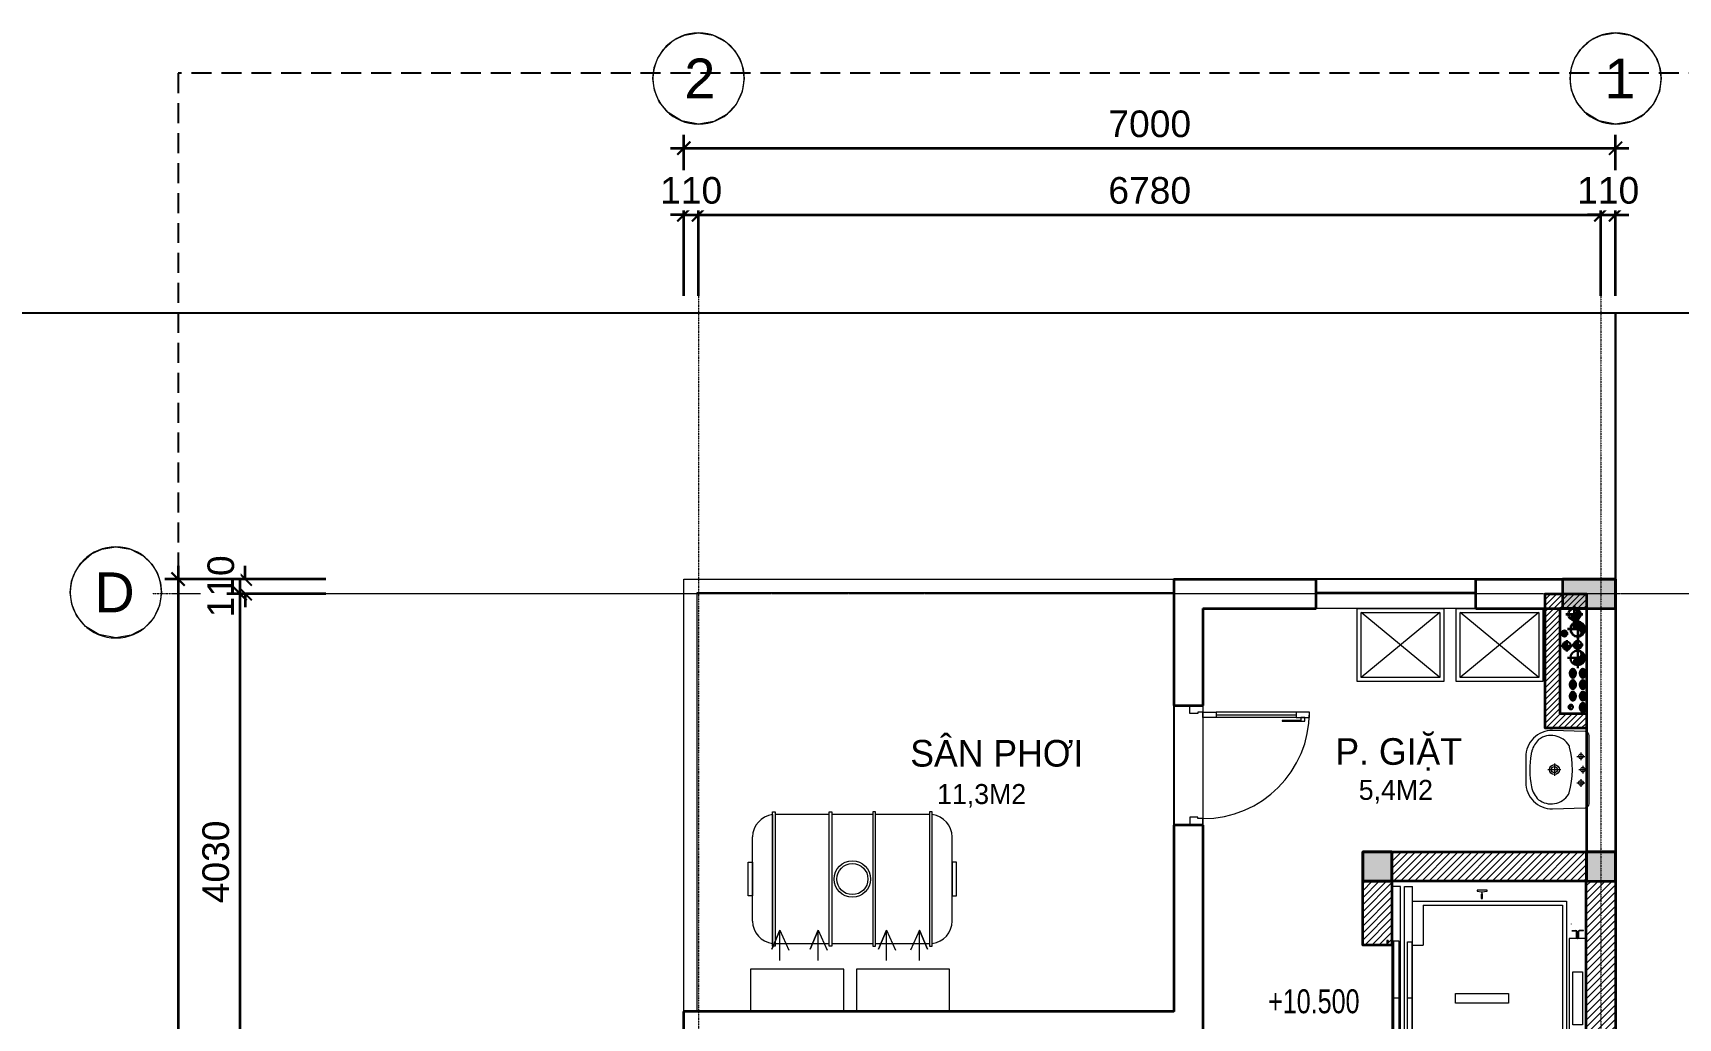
# Model space of a CAD drawing. Header units: millimetres. Extents: x -127141 to 682685, y -1234500 to 49778.
# Drawn here: x 308806 to 321167, y -180298 to -172897 of the extents above; entities that cross this region are included whole.
import ezdxf
from ezdxf.enums import TextEntityAlignment as Align

# ---------------------------------------------------------------- set-up
doc = ezdxf.new("R2010")
doc.units = ezdxf.units.MM
doc.header["$MEASUREMENT"] = 0
doc.set_wipeout_variables(frame=1)
for name, pattern in [('$AUDIT_BAD_LTYPE2', [0]), ('ACAD_ISO03W100', [30, 12, -18]), ('CENTER2', [1.125, 0.75, -0.125, 0.125, -0.125]), ('CONTINOUS', [0]), ('DASHDOT', [1, 0.5, -0.25, 0, -0.25]), ('DIVIDEX22', [1.25, 0.625, -0.25, 0, -0.125, 0, -0.25]), ('HIDDEN', [0.75, 0.5, -0.25]), ('PHANTOM2', [1.25, 0.625, -0.125, 0.125, -0.125, 0.125, -0.125]), ('PHANTOM3', [1.5, 0.625, -0.125, 0.125, -0.125, 0.125, -0.125, 0.125, -0.125])]:
    doc.linetypes.add(name, pattern=pattern)
doc.layers.add('-AREA', color=2, linetype='Continuous', plot=False)
doc.layers.add('LUOI GIONG', color=160, linetype='Continuous', plot=False)
for name, color, linetype, lineweight in [('-CONCRETE', 1, 'Continuous', 35), ('-DOOR', 137, 'Continuous', 9), ('-FURNITURE', 46, 'Continuous', 9), ('-LINE1', 7, 'Continuous', 18), ('-LINE2', 252, 'Continuous', 9), ('-TEXT', 7, 'Continuous', 15), ('-WALL', 4, 'Continuous', 35), ('A-COT VACH', 2, 'Continuous', 35), ('A-DIM', 251, 'Continuous', 15), ('A-HATCH', 251, 'Continuous', 5), ('A-KY HIEU', 34, 'Continuous', 20), ('A-NET THAY', 125, 'Continuous', 18), ('A-TRUC', 251, 'DASHDOT', 5), ('A-TUONG', 7, 'Continuous', 35), ('N1.1-CN', 4, 'CONTINOUS', 35), ('N1.3-TN', 6, 'CENTER2', 35), ('N1.4-TP', 4, 'PHANTOM2', 35), ('N1.5-TH', 2, 'PHANTOM3', 30), ('N1.6-NM', 3, 'DIVIDEX22', 30), ('N4-OTHER1', 143, 'CONTINOUS', 15), ('TEXT25', 2, 'Continuous', 13)]:
    doc.layers.add(name, color=color, linetype=linetype, lineweight=lineweight)
for name, color, linetype in [('M-CD', 40, 'ACAD_ISO03W100'), ('M-Control', 170, 'CENTER2'), ('M-RP', 140, 'Continuous')]:
    doc.layers.add(name, color=color, linetype=linetype)
doc.styles.add('1', font='arial.ttf')
doc.styles.add('A1-arial', font='arial.ttf', dxfattribs={"width": 0.8})
doc.styles.get("Standard").update_dxf_attribs({"font": 'arial.ttf'})
doc.styles.add('SVN_AVO_thuong', font='')
doc.styles.add('T1', font='', dxfattribs={"height": 200})
doc.styles.get('SVN_AVO_thuong').set_extended_font_data('SVN-Avo')
doc.styles.get('T1').set_extended_font_data('VNgeometric Light')
doc.dimstyles.new('DIM_LAYOUT A2-A3', dxfattribs={"dimscale": 0, "dimtxt": 2, "dimasz": 1, "dimexe": 1, "dimexo": 0, "dimgap": 0.8, "dimtad": 1, "dimdec": 0, "dimlfac": -1, "dimzin": 0, "dimdsep": 46, "dimtxsty": 'Standard', "dimblk": 'ARCHTICK', "dimcen": 1, "dimdle": 1, "dimclrd": 256, "dimclre": 256, "dimclrt": 7, "dimadec": 0, "dimazin": 0, "dimtfac": 1, "dimtdec": 0, "dimtix": 1, "dimtofl": 0, "dimtmove": 2, "dimatfit": 3, "dimldrblk": 'ARCHTICK', "dimfxl": 1, "dimtfill": 1, "dimtolj": 1, "dimtzin": 0, "dimarcsym": 0})

# ---------------------------------------------------------------- blocks, each defined once
blk = doc.blocks.new('X-5M-DH-2-CORE$0$A$C75E80C28')
at = {"layer": '-LINE2', "linetype": 'Continuous', "ltscale": 2}
for p, q in [((-557, -112), (-560, -112)), ((-510, -22), (-510, -51)), ((-507, -22), (-510, -22)), ((-510, -109), (-510, -79)), ((-507, -22), (-507, -51)), ((-507, -109), (-507, -79)), ((-456, -57), (-501, -57)), ((-456, -60), (-501, -60)), ((-456, -70), (-501, -70)), ((-456, -73), (-501, -73)), ((-453, -63), (-453, -67)), ((-450, -63), (-450, -67)), ((450, -63), (450, -67)), ((453, -63), (453, -67)), ((456, -57), (501, -57)), ((456, -60), (501, -60)), ((456, -70), (501, -70)), ((456, -73), (501, -73)), ((457, -112), (460, -112)), ((507, -22), (510, -22)), ((507, -22), (507, -51)), ((507, -109), (507, -79)), ((510, -22), (510, -51)), ((510, -109), (510, -79)), ((-731, -149), (731, -149)), ((-731, -1305), (-731, -149)), ((-700, -179), (700, -179)), ((-700, -1225), (-700, -179)), ((700, -1225), (700, -179)), ((731, -1305), (731, -149)), ((-700, -1225), (-400, -1225)), ((-400, -1305), (-400, -1225)), ((700, -1225), (400, -1225)), ((400, -1305), (400, -1225)), ((840, -1305), (-840, -1305)), ((-840, -1365), (-840, -1305)), ((425, -1309), (-425, -1309)), ((-425, -1343), (-425, -1309)), ((425, -1343), (-425, -1343)), ((0, -1309), (0, -1343)), ((425, -1343), (425, -1309)), ((840, -1365), (840, -1305)), ((840, -1365), (-840, -1365)), ((840, -1395), (-840, -1395)), ((-840, -1395), (-840, -1455)), ((-840, -1455), (-435, -1455)), ((-435, -1450), (-435, -1460)), ((-435, -1450), (-400, -1450)), ((-435, -1460), (-425, -1460)), ((-433, -1452), (-433, -1458)), ((-433, -1452), (-402, -1452)), ((-433, -1458), (-425, -1458)), ((430, -1406), (-430, -1406)), ((-430, -1406), (-430, -1446)), ((430, -1446), (-430, -1446)), ((-425, -1458), (-425, -1460)), ((-402, -1452), (-402, -1498)), ((400, -1450), (-400, -1450)), ((-400, -1450), (-400, -1500)), ((0, -1406), (0, -1446)), ((400, -1450), (400, -1500)), ((435, -1450), (400, -1450)), ((402, -1452), (402, -1498)), ((433, -1452), (402, -1452)), ((433, -1458), (425, -1458)), ((425, -1458), (425, -1460)), ((435, -1460), (425, -1460)), ((430, -1406), (430, -1446)), ((433, -1452), (433, -1458)), ((435, -1450), (435, -1460)), ((840, -1455), (435, -1455)), ((840, -1395), (840, -1455)), ((-435, -1490), (-435, -1500)), ((-435, -1490), (-425, -1490)), ((-435, -1500), (-400, -1500)), ((-433, -1492), (-433, -1498)), ((-433, -1492), (-425, -1492)), ((-433, -1498), (-402, -1498)), ((-425, -1490), (-425, -1492)), ((435, -1500), (400, -1500)), ((433, -1498), (402, -1498)), ((425, -1490), (425, -1492)), ((435, -1490), (425, -1490)), ((433, -1492), (425, -1492)), ((433, -1492), (433, -1498)), ((435, -1490), (435, -1500))]:
    blk.add_line(p, q, dxfattribs=at)
for points in [[(-450, 0), (-450, -130), (450, -130), (450, 0)], [(-200, -29), (200, -29), (200, -101), (-200, -101)], [(-36, -584), (36, -584), (36, -984), (-36, -984)]]:
    blk.add_lwpolyline(points, close=True, dxfattribs=at)
for points in [[(-780, -789), (-751, -789, 0.414214), (-750, -788), (-750, -784), (-750, -780, 0.414214), (-751, -779), (-780, -779, -0.256978), (-784, -782), (-798, -782, -0.414214), (-801, -779), (-804, -749, 0.414214), (-807, -746), (-812, -746), (-812, -784), (-812, -821), (-807, -821, 0.414214), (-804, -818), (-801, -789, -0.414214), (-798, -786), (-784, -786, -0.256978), (-780, -789)], [(780, -789), (751, -789, -0.414214), (750, -788), (750, -784), (750, -780, -0.414214), (751, -779), (780, -779, 0.256978), (784, -782), (798, -782, 0.414214), (801, -779), (804, -749, -0.414214), (807, -746), (812, -746), (812, -784), (812, -821), (807, -821, -0.414214), (804, -818), (801, -789, 0.414214), (798, -786), (784, -786, 0.256978), (780, -789)]]:
    blk.add_lwpolyline(points, format="xyb", dxfattribs=at)
for centre, radius, start, end in [((-501, -51), 9.4, 180, 270), ((-501, -79), 9.4, 90, 180), ((-501, -51), 6.2, 180, 270), ((-501, -79), 6.2, 90, 180), ((-456, -63), 6.2, 0, 90), ((-456, -63), 3, 0, 90), ((-456, -67), 6.2, 270, 0), ((-456, -67), 3, 270, 0), ((456, -63), 6.2, 90, 180), ((456, -67), 6.2, 180, 270), ((456, -63), 3, 90, 180), ((456, -67), 3, 180, 270), ((501, -51), 6.2, 270, 0), ((501, -51), 9.4, 270, 0), ((501, -79), 9.4, 0, 90), ((501, -79), 6.2, 0, 90)]:
    blk.add_arc(centre, radius, start, end, dxfattribs=at)
blk = doc.blocks.new('A$C5C575821')
at = {"layer": '-CONCRETE'}
h = blk.add_hatch(color=256, dxfattribs=at)
h.dxf.hatch_style = 1
h.paths.add_polyline_path([(0, 220), (0, 0), (220, 0), (220, 220)])
blk.add_lwpolyline([(0, 0), (220, 0), (220, 220), (0, 220)], close=True, dxfattribs=at)
blk = doc.blocks.new('A$C3F71457E')
at = {"layer": 'A-HATCH'}
h = blk.add_hatch(dxfattribs=at)
h.set_pattern_fill('ANSI31', color=256, scale=300)
h.paths.add_polyline_path([(200, 380), (-20, 380), (-20, -98), (18, -98), (18, -67), (12, -67), (12, -75), (10, -75), (10, -65), (20, -65), (20, -100), (200, -100)])
h.paths.add_polyline_path([(-20, 600), (-1480, 600), (-1480, 380), (-20, 380)])
h.paths.add_polyline_path([(-1480, 380), (-1700, 380), (-1700, -1380), (-1480, -1380)])
h.paths.add_polyline_path([(-20, -1380), (-1480, -1380), (-1480, -1600), (-20, -1600)])
h.paths.add_polyline_path([(200, -900), (20, -900), (20, -935), (10, -935), (10, -925), (12, -925), (12, -933), (18, -933), (18, -902), (-20, -902), (-20, -1380), (-20, -1380), (200, -1380)])
at = {"layer": '-CONCRETE'}
blk.add_lwpolyline([(-20, -100), (-20, 380), (-1480, 380), (-1480, -1380), (-20, -1380), (-20, -900), (200, -900), (200, -1600), (-1700, -1600), (-1700, 600), (200, 600), (200, -100), (-20, -100)], dxfattribs=at)
at = {"layer": '-LINE1'}
blk.add_line((-20, -900), (-20, -100), dxfattribs=at)
at = {"layer": '-WALL'}
for p in [(-1700, 380), (-20, 380), (-1700, -1600), (-20, -1600)]:
    blk.add_blockref('A$C5C575821', p, dxfattribs=at)
at = {"color": 2, "rotation": 90}
blk.add_blockref('X-5M-DH-2-CORE$0$A$C75E80C28', (-1480, -500), dxfattribs=at)
blk = doc.blocks.new('*U67')
at = {"linetype": '$AUDIT_BAD_LTYPE2'}
for p, q in [((70, 100), (70, 700)), ((90, 700), (90, 100))]:
    blk.add_line(p, q, dxfattribs=at)
for points in [[(50, 700), (90, 700), (90, 800), (50, 800), (50, 700)], [(50, 703), (50, 100)], [(50, 100), (90, 100), (90, 0), (50, 0), (50, 100)]]:
    blk.add_lwpolyline(points)
for points in [[(118, 595), (118, 764), (90, 764), (90, 736), (113, 736), (113, 595)], [(0, 0), (50, 0), (50, -40), (60, -40), (60, -100), (0, -100)], [(900, 0), (850, 0), (850, -40), (840, -40), (840, -100), (900, -100)]]:
    blk.add_lwpolyline(points, close=True)
at = {"linetype": '$AUDIT_BAD_LTYPE2', "ltscale": 0.3}
blk.add_arc((50, 0), 800, 0, 90, dxfattribs=at)
blk = doc.blocks.new('A$C17c94eb8')
at = {"layer": '-FURNITURE'}
for p, q in [((30, 520), (620, 30)), ((30, 30), (620, 520))]:
    blk.add_line(p, q, dxfattribs=at)
for points in [[(0, 0), (650, 0), (650, 550), (0, 550)], [(30, 30), (620, 30), (620, 520), (30, 520)]]:
    blk.add_lwpolyline(points, close=True, dxfattribs=at)
blk = doc.blocks.new('X-10M-ALT2-TUM$0$A$C0CF10D65')
at = {"linetype": 'Continuous'}
for p, q in [((33, 188), (33, 821)), ((1533, 188), (1533, 821))]:
    blk.add_line(p, q, dxfattribs=at)
for points in [[(183, 0), (183, 1009), (204, 1009), (204, 0)], [(609, 0), (609, 1009), (629, 1009), (629, 0)], [(957, 0), (957, 1009), (937, 1009), (937, 0)], [(1383, 0), (1383, 1009), (1362, 1009), (1362, 0)], [(0, 378), (0, 631), (33, 631), (33, 378)], [(1566, 378), (1566, 631), (1533, 631), (1533, 378)]]:
    blk.add_lwpolyline(points, close=True, dxfattribs=at)
for points in [[(183, 989), (183, 19)], [(609, 989), (204, 989)], [(937, 989), (629, 989)], [(1362, 989), (957, 989)], [(1383, 19), (1383, 989)], [(204, 19), (609, 19)], [(629, 19), (937, 19)], [(957, 19), (1362, 19)]]:
    blk.add_lwpolyline(points, dxfattribs=at)
for radius in [137, 117]:
    blk.add_circle((783, 504), radius, dxfattribs=at)
for centre, start, end in [((206, 817), 97.774, 178.9884), ((1360, 817), 1.0116, 82.226), ((206, 191), 181.0116, 262.226), ((1360, 191), 277.774, 358.9884)]:
    blk.add_arc(centre, 173, start, end, dxfattribs=at)
blk = doc.blocks.new('TN')
at = {"layer": '-FURNITURE'}
for points in [[(240978, 45006), (240978, 45233), (240918, 45091), (240978, 45233), (241046, 45082)], [(241267, 45006), (241267, 45233), (241207, 45091), (241267, 45233), (241335, 45082)], [(241779, 45006), (241779, 45233), (241719, 45091), (241779, 45233), (241847, 45082)], [(242027, 45006), (242027, 45233), (242087, 45091), (242027, 45233), (241960, 45082)]]:
    blk.add_lwpolyline(points, dxfattribs=at)
for points in [[(240759, 44621), (241459, 44621), (241459, 44941), (240759, 44941)], [(241553, 44621), (242253, 44621), (242253, 44941), (241553, 44941)]]:
    blk.add_lwpolyline(points, close=True, dxfattribs=at)
at = {"layer": '-FURNITURE', "rotation": 2.01025368e-08}
blk.add_blockref('X-10M-ALT2-TUM$0$A$C0CF10D65', (240740, 45113), dxfattribs=at)
blk = doc.blocks.new('A$C4ace49fd')
for p, q in [((167, 414), (224, 414)), ((195, 383), (195, 443)), ((267, 429), (324, 429)), ((295, 398), (295, 458)), ((367, 414), (424, 414)), ((395, 383), (395, 443)), ((295, 165), (295, 264)), ((249, 215), (342, 215))]:
    blk.add_line(p, q)
for points in [[(0, 200, 0.414214), (200, 0), (390, 0, 0.414214), (590, 200), (581, 446, 0.409799), (551, 475), (39, 475, 0.403607), (9, 446)], [(177, 40, 0.090773), (424, 43, 0.149887), (521, 96, 0.430722), (482, 321, 0.080637), (470, 327, 0.127732), (125, 329, 0.074208), (114, 325, 0.443092), (69, 96, 0.13364), (154, 46, 0.033617)]]:
    blk.add_lwpolyline(points, format="xyb", close=True)
for centre, radius in [((195, 414), 17.5), ((295, 429), 17.5), ((395, 414), 17.5), ((295, 215), 37.5), ((295, 215), 22.5), ((295, 215), 22.5)]:
    blk.add_circle(centre, radius)
blk = doc.blocks.new('cot 220')
at = {"layer": 'A-COT VACH'}
h = blk.add_hatch(color=251, dxfattribs=at)
h.dxf.hatch_style = 1
h.paths.add_polyline_path([(110, 110), (-110, 110), (-110, -110), (110, -110)])
blk.add_lwpolyline([(-110, -110), (110, -110), (110, 110), (-110, 110)], close=True, dxfattribs=at)
blk = doc.blocks.new('_ArchTick')
at = {"color": 0, "linetype": 'ByBlock', "const_width": 0.15}
blk.add_lwpolyline([(-0.5, -0.5), (0.5, 0.5)], dxfattribs=at)
blk = doc.blocks.new('*D2285')
at = {"layer": 'A-DIM', "lineweight": -2, "transparency": 16777216}
for p, q in [((338697, -174372), (338697, -173663)), ((345697, -174372), (345697, -173663)), ((338597, -173763), (345797, -173763))]:
    blk.add_line(p, q, dxfattribs=at)
at = {"layer": 'Defpoints', "color": 0, "transparency": 16777216}
for p in [(345697, -173763), (338697, -174372, 0), (345697, -174372, 0)]:
    blk.add_point(p, dxfattribs=at)
at = {"layer": 'A-DIM', "lineweight": -2, "transparency": 16777216, "xscale": 100, "yscale": 100, "zscale": 100, "rotation": 180}
blk.add_blockref('_ArchTick', (338697, -173763), dxfattribs=at)
at = {"layer": 'A-DIM', "lineweight": -2, "transparency": 16777216, "xscale": 100, "yscale": 100, "zscale": 100}
blk.add_blockref('_ArchTick', (345697, -173763), dxfattribs=at)
at = {"layer": 'A-DIM', "color": 7, "transparency": 16777216, "insert": (342197, -173581), "char_height": 200, "attachment_point": 5, "bg_fill": 3, "box_fill_scale": 1.25, "bg_fill_color": 256, "bg_fill_true_color": 13158600, "bg_fill_transparency": 0}
blk.add_mtext('\\A1;7000', dxfattribs=at)
blk = doc.blocks.new('*D2287')
at = {"layer": 'A-DIM', "lineweight": -2, "transparency": 16777216}
for p, q in [((336007, -177000), (335301, -177000)), ((335401, -177000), (335401, -176900)), ((336007, -177110), (335301, -177110)), ((335401, -177110), (335401, -177210))]:
    blk.add_line(p, q, dxfattribs=at)
at = {"layer": 'Defpoints', "color": 0, "transparency": 16777216}
for p in [(336007, -177000, 0), (336007, -177110, 0)]:
    blk.add_point(p, dxfattribs=at)
at = {"layer": 'A-DIM', "lineweight": -2, "transparency": 16777216, "xscale": 100, "yscale": 100, "zscale": 100}
for p, rotation in [((335401, -177000), 270), ((335401, -177110), 90)]:
    blk.add_blockref('_ArchTick', p, dxfattribs=dict(at, rotation=rotation))
at = {"layer": 'A-DIM', "color": 7, "transparency": 16777216, "insert": (335219, -177055), "char_height": 200, "attachment_point": 5, "rotation": 90, "bg_fill": 3, "box_fill_scale": 1.25, "bg_fill_color": 256, "bg_fill_true_color": 13158600, "bg_fill_transparency": 0}
blk.add_mtext('\\A1;110', dxfattribs=at)
at = {"layer": 'Defpoints', "color": 0, "transparency": 16777216}
blk.add_point((335401, -177110), dxfattribs=at)
blk = doc.blocks.new('*D2291')
at = {"layer": 'A-DIM', "lineweight": -2, "transparency": 16777216}
for p, q in [((338707, -174263), (345687, -174263)), ((338807, -174872), (338807, -174163)), ((345587, -174872), (345587, -174163))]:
    blk.add_line(p, q, dxfattribs=at)
at = {"layer": 'Defpoints', "color": 0, "transparency": 16777216}
for p in [(345587, -174263), (338807, -174872, 0), (345587, -174872, 0)]:
    blk.add_point(p, dxfattribs=at)
at = {"layer": 'A-DIM', "lineweight": -2, "transparency": 16777216, "xscale": 100, "yscale": 100, "zscale": 100, "rotation": 180}
blk.add_blockref('_ArchTick', (338807, -174263), dxfattribs=at)
at = {"layer": 'A-DIM', "lineweight": -2, "transparency": 16777216, "xscale": 100, "yscale": 100, "zscale": 100}
blk.add_blockref('_ArchTick', (345587, -174263), dxfattribs=at)
at = {"layer": 'A-DIM', "color": 7, "transparency": 16777216, "insert": (342197, -174081), "char_height": 200, "attachment_point": 5, "bg_fill": 3, "box_fill_scale": 1.25, "bg_fill_color": 256, "bg_fill_true_color": 13158600, "bg_fill_transparency": 0}
blk.add_mtext('\\A1;6780', dxfattribs=at)
blk = doc.blocks.new('*D2292')
at = {"layer": 'A-DIM', "lineweight": -2, "transparency": 16777216}
for p, q in [((345587, -174263), (345487, -174263)), ((345587, -174872), (345587, -174163)), ((345697, -174872), (345697, -174163)), ((345697, -174263), (345797, -174263))]:
    blk.add_line(p, q, dxfattribs=at)
at = {"layer": 'Defpoints', "color": 0, "transparency": 16777216}
for p in [(345587, -174872, 0), (345697, -174872)]:
    blk.add_point(p, dxfattribs=at)
at = {"layer": 'A-DIM', "lineweight": -2, "transparency": 16777216, "xscale": 100, "yscale": 100, "zscale": 100}
blk.add_blockref('_ArchTick', (345587, -174263), dxfattribs=at)
at = {"layer": 'A-DIM', "lineweight": -2, "transparency": 16777216, "xscale": 100, "yscale": 100, "zscale": 100, "rotation": 180}
blk.add_blockref('_ArchTick', (345697, -174263), dxfattribs=at)
at = {"layer": 'A-DIM', "color": 7, "transparency": 16777216, "insert": (345642, -174081), "char_height": 200, "attachment_point": 5, "bg_fill": 3, "box_fill_scale": 1.25, "bg_fill_color": 256, "bg_fill_true_color": 13158600, "bg_fill_transparency": 0}
blk.add_mtext('\\A1;110', dxfattribs=at)
at = {"layer": 'Defpoints', "color": 0, "transparency": 16777216}
blk.add_point((345697, -174263), dxfattribs=at)
blk = doc.blocks.new('*D2293')
at = {"layer": 'A-DIM', "lineweight": -2, "transparency": 16777216}
for p, q in [((338697, -174263), (338597, -174263)), ((338697, -174872), (338697, -174163)), ((338807, -174872), (338807, -174163)), ((338807, -174263), (338907, -174263))]:
    blk.add_line(p, q, dxfattribs=at)
at = {"layer": 'Defpoints', "color": 0, "transparency": 16777216}
for p in [(338697, -174872, 0), (338807, -174872)]:
    blk.add_point(p, dxfattribs=at)
at = {"layer": 'A-DIM', "lineweight": -2, "transparency": 16777216, "xscale": 100, "yscale": 100, "zscale": 100}
blk.add_blockref('_ArchTick', (338697, -174263), dxfattribs=at)
at = {"layer": 'A-DIM', "lineweight": -2, "transparency": 16777216, "xscale": 100, "yscale": 100, "zscale": 100, "rotation": 180}
blk.add_blockref('_ArchTick', (338807, -174263), dxfattribs=at)
at = {"layer": 'A-DIM', "color": 7, "transparency": 16777216, "insert": (338752, -174081), "char_height": 200, "attachment_point": 5, "bg_fill": 3, "box_fill_scale": 1.25, "bg_fill_color": 256, "bg_fill_true_color": 13158600, "bg_fill_transparency": 0}
blk.add_mtext('\\A1;110', dxfattribs=at)
at = {"layer": 'Defpoints', "color": 0, "transparency": 16777216}
blk.add_point((338807, -174263), dxfattribs=at)
blk = doc.blocks.new('*D2297')
at = {"layer": 'A-DIM', "lineweight": -2, "transparency": 16777216}
for p, q in [((335958, -177110), (335263, -177110)), ((335363, -181240), (335363, -177010)), ((335958, -181140), (335263, -181140))]:
    blk.add_line(p, q, dxfattribs=at)
at = {"layer": 'Defpoints', "color": 0, "transparency": 16777216}
for p in [(335363, -177110), (335958, -177110, 0), (335958, -181140, 0)]:
    blk.add_point(p, dxfattribs=at)
at = {"layer": 'A-DIM', "lineweight": -2, "transparency": 16777216, "xscale": 100, "yscale": 100, "zscale": 100}
for p, rotation in [((335363, -177110), 90), ((335363, -181140), 270)]:
    blk.add_blockref('_ArchTick', p, dxfattribs=dict(at, rotation=rotation))
at = {"layer": 'A-DIM', "color": 7, "transparency": 16777216, "insert": (335181, -179125), "char_height": 200, "attachment_point": 5, "rotation": 90, "bg_fill": 3, "box_fill_scale": 1.25, "bg_fill_color": 256, "bg_fill_true_color": 13158600, "bg_fill_transparency": 0}
blk.add_mtext('\\A1;4030', dxfattribs=at)
blk = doc.blocks.new('Tag - Metric')
blk.add_lwpolyline([(0, 3.44), (-1.1, 3.26), (-2.06, 2.76), (-2.71, 2.12), (-3.13, 1.43), (-3.37, 0.73), (-3.44, 0), (-3.3, -0.99), (-2.83, -1.96), (-2.11, -2.72), (-1.16, -3.24), (0, -3.44), (1.28, -3.19), (2.29, -2.57), (2.96, -1.75), (3.33, -0.88), (3.44, 0), (3.34, 0.84), (3.08, 1.53), (2.65, 2.2), (1.84, 2.91), (1.07, 3.27), (0, 3.44)], close=True)
blk.add_circle((0, 0), 3.44)
at = {"style": 'A1-arial', "flags": 8}
blk.add_attdef('1', text='', height=3, dxfattribs=at).set_placement((0, 0), align=Align.MIDDLE_CENTER)
blk = doc.blocks.new('*D2299')
at = {"layer": 'A-DIM', "lineweight": -2, "transparency": 16777216}
for p, q in [((336007, -177000), (334797, -177000)), ((334897, -176900), (334897, -190785)), ((336071, -190685), (334797, -190685))]:
    blk.add_line(p, q, dxfattribs=at)
at = {"layer": 'Defpoints', "color": 0, "transparency": 16777216}
for p in [(336007, -177000, 0), (334897, -190685), (336071, -190685, 0)]:
    blk.add_point(p, dxfattribs=at)
at = {"layer": 'A-DIM', "lineweight": -2, "transparency": 16777216, "xscale": 100, "yscale": 100, "zscale": 100}
for p, rotation in [((334897, -177000), 90), ((334897, -190685), 270)]:
    blk.add_blockref('_ArchTick', p, dxfattribs=dict(at, rotation=rotation))
at = {"layer": 'A-DIM', "color": 7, "transparency": 16777216, "insert": (334715, -183842), "char_height": 200, "attachment_point": 5, "rotation": 90, "bg_fill": 3, "box_fill_scale": 1.25, "bg_fill_color": 256, "bg_fill_true_color": 13158600, "bg_fill_transparency": 0}
blk.add_mtext('\\A1;13685', dxfattribs=at)
blk = doc.blocks.new('N-ONGDUNG')
at = {"layer": 'N4-OTHER1', "ltscale": 10}
h = blk.add_hatch(dxfattribs=at)
h.set_pattern_fill('ANSI31', color=256, scale=36, angle=-90, style=0)
h.set_pattern_definition([(315, (39548.85, 159241.4585), (3.18198052, 3.18198052), [])])
h.paths.add_polyline_path([(0, 45, -0.414214), (45, 0), (0, 0)])
h.paths.add_polyline_path([(-45, 0, -0.414214), (0, 45), (0, 0, 1)])
h.paths.add_polyline_path([(0, 0), (45, 0, -1)])
at = {"linetype": 'Continuous', "ltscale": 10}
for p, q in [((63, 0), (-63, 0)), ((0, 63), (0, -63))]:
    blk.add_line(p, q, dxfattribs=at)
blk.add_circle((0, 0), 45, dxfattribs=at)
for centre, start, end in [((-23, 0), 0, 180), ((23, 0), 180, 0)]:
    blk.add_arc(centre, 22.5, start, end, dxfattribs=at)
blk = doc.blocks.new('$cc')
h = blk.add_hatch()
h.set_pattern_fill('_USER', color=8, scale=0.05, angle=45, style=0, pattern_type=0)
h.set_pattern_definition([(45, (-200956.024176, 465343.044346), (-0.0353553390593, 0.0353553390593), [])])
edge = h.paths.add_edge_path()
edge.add_arc((-0.19, -0.25), 0.313, -53.1301, 53.1301, ccw=False)
edge.add_arc((0, 0), 0.5, 90, 270, ccw=False)
edge.add_arc((0.19, 0.25), 0.312, 126.8699, 233.1301)
at = {"color": 8}
blk.add_lwpolyline([(0, 0, -0.5), (0, -0.5, -1), (0, 0.5, 0.5), (0, 0, 0.333333), (0, 0, 0.333333)], format="xyb", dxfattribs=at)
blk.add_circle((0, 0), 0.5)
blk = doc.blocks.new('A$C9810a9bf')
at = {"layer": 'M-RP', "ltscale": 200}
for centre, radius in [((-14.75, 0), 14.75), ((-14.75, 0), 4.75), ((17.95, 0), 17.95), ((17.95, 0), 7.95)]:
    blk.add_circle(centre, radius, dxfattribs=at)
blk.add_ellipse((3.2, 0), major_axis=(-32.7, 0), ratio=0.75611402, dxfattribs=at)
at = {"layer": 'M-RP', "ltscale": 200, "xscale": 9.5, "yscale": 9.5, "zscale": 9.5, "rotation": 180}
blk.add_blockref('$cc', (-14.75, 0), dxfattribs=at)
at = {"layer": 'M-RP', "ltscale": 200, "xscale": 15.9, "yscale": 15.9, "zscale": 15.9}
blk.add_blockref('$cc', (17.95, 0), dxfattribs=at)
blk = doc.blocks.new('A$Caa2107e4')
at = {"layer": 'M-Control', "ltscale": 0.03}
for centre, radius in [((-14.75, 0), 14.75), ((-14.75, 0), 4.75), ((17.95, 0), 17.95), ((17.95, 0), 7.95)]:
    blk.add_circle(centre, radius, dxfattribs=at)
blk.add_ellipse((3.2, 0), major_axis=(-32.7, 0), ratio=0.75611402, dxfattribs=at)
at = {"layer": 'M-Control', "ltscale": 0.03, "xscale": 9.5, "yscale": 9.5, "zscale": 9.5, "rotation": 180}
blk.add_blockref('$cc', (-14.75, 0), dxfattribs=at)
at = {"layer": 'M-Control', "ltscale": 0.03, "xscale": 15.9, "yscale": 15.9, "zscale": 15.9}
blk.add_blockref('$cc', (17.95, 0), dxfattribs=at)
blk = doc.blocks.new('A$Cddca1029')
at = {"layer": 'A-HATCH'}
h = blk.add_hatch(dxfattribs=at)
h.set_pattern_fill('ANSI31', color=256, scale=250, angle=180)
h.set_pattern_definition([(225, (850724.535, -721488), (22.0970869, -22.0970869), [])])
h.paths.add_polyline_path([(900, 12), (1010, 12), (1010, 322), (0, 322), (0, 12), (110, 12), (110, 212), (900, 212)])
at = {"layer": 'A-NET THAY'}
blk.add_line((110, 12), (900, 12, 0), dxfattribs=at)
at = {"layer": 'A-TUONG'}
for points in [[(900, 12), (1010, 12), (1010, 322), (0, 322), (0, 12), (110, 12), (110, 212), (900, 212), (900, 12)], [(110, 12), (900, 12)]]:
    blk.add_lwpolyline(points, dxfattribs=at)
at = {"layer": 'M-CD', "xscale": 34, "yscale": 34, "zscale": 34, "rotation": 270}
blk.add_blockref('$cc', (851, 128), dxfattribs=at)
at = {"layer": 'M-RP', "ltscale": 200}
for name, p in [('A$C9810a9bf', (595, 113)), ('A$Caa2107e4', (595, 113)), ('A$C9810a9bf', (680, 113)), ('A$Caa2107e4', (680, 113)), ('A$C9810a9bf', (766, 113)), ('A$Caa2107e4', (766, 113)), ('A$C9810a9bf', (595, 38)), ('A$Caa2107e4', (595, 38)), ('A$C9810a9bf', (680, 38)), ('A$Caa2107e4', (680, 38)), ('A$C9810a9bf', (766, 38)), ('A$Caa2107e4', (766, 38)), ('A$C9810a9bf', (851, 38)), ('A$Caa2107e4', (851, 38))]:
    blk.add_blockref(name, p, dxfattribs=at)
at = {"layer": 'N1.1-CN', "xscale": 0.4444444444444459, "yscale": 0.4444444444444459, "zscale": 0.4444444444444459}
blk.add_blockref('N-ONGDUNG', (299, 177), dxfattribs=at)
at = {"layer": 'N1.3-TN', "xscale": -1, "rotation": 180}
blk.add_blockref('N-ONGDUNG', (155, 102), dxfattribs=at)
at = {"layer": 'N1.4-TP', "xscale": 1.222222222222223, "yscale": 1.222222222222223, "zscale": 1.222222222222223, "rotation": 180}
blk.add_blockref('N-ONGDUNG', (266, 77), dxfattribs=at)
at = {"layer": 'N1.5-TH', "xscale": 0.6666666666666681, "yscale": 0.6666666666666681, "zscale": 0.6666666666666681}
for p in [(391, 159), (385, 77)]:
    blk.add_blockref('N-ONGDUNG', p, dxfattribs=at)
at = {"layer": 'N1.6-NM', "xscale": -1.222222222222223, "yscale": 1.222222222222223, "zscale": 1.222222222222223, "rotation": 180}
blk.add_blockref('N-ONGDUNG', (482, 77), dxfattribs=at)
blk = doc.blocks.new('A$Cb18fc6a5')
at = {"layer": 'A-COT VACH'}
h = blk.add_hatch(color=251, dxfattribs=at)
h.dxf.hatch_style = 1
h.paths.add_polyline_path([(11610.6, 19149), (11210.6, 19149), (11210.6, 18929), (11610.6, 18929)])
blk.add_lwpolyline([(11210.6, 18929), (11610.6, 18929), (11610.6, 19149), (11210.6, 19149)], close=True, dxfattribs=at)
at = {"layer": 'A-TRUC', "ltscale": 3}
for p, q in [((13235.3, 19039, 0), (614.7, 19039, 0)), ((13189.8, 19039, 0), (774.1, 19039, 0))]:
    blk.add_line(p, q, dxfattribs=at)
at = {"layer": 'A-TRUC', "ltscale": 3, "elevation": 0}
blk.add_lwpolyline([(4720.6, 21862.5), (4720.6, 932.5)], dxfattribs=at)
at = {"layer": 'A-COT VACH', "xscale": -1}
blk.add_blockref('cot 220', (9820.5, 16989, 0), dxfattribs=at)
at = {"layer": 'A-COT VACH'}
blk.add_blockref('cot 220', (11500.6, 16989, 0), dxfattribs=at)
at = {"layer": 'A-KY HIEU'}
ref = blk.add_blockref('Tag - Metric', (342.9, 19049, 0), dxfattribs=dict(at, xscale=-99.58625416537795, yscale=99.58625416537795, zscale=99.58625416537795))
ref.add_attrib('DETAIL#', 'D', dxfattribs={"layer": '0', "height": 300, "style": 'A1-arial'}).set_placement((332.8, 19049, 0), align=Align.MIDDLE_CENTER)
at = {"layer": 'A-DIM'}
dim = blk.add_linear_dim(base=(11610.6, 22386.2, 0), p1=(4610.6, 21776.6, 0), p2=(11610.6, 21776.6, 0), dimstyle='DIM_LAYOUT A2-A3', override={"dimscale": 100}, dxfattribs=at)
dim.commit()
dim.dimension.update_dxf_attribs({"geometry": '*D2285', "text_midpoint": (8110.6, 22568.3, 0), "insert": (-334086.8, 196149)})
dim = blk.add_linear_dim(base=(1314.1, 19039, 0), p1=(1919.8, 19149, 0), p2=(1919.8, 19039, 0), angle=90, dimstyle='DIM_LAYOUT A2-A3', override={"dimscale": 100}, dxfattribs=at)
dim.commit()
dim.dimension.update_dxf_attribs({"geometry": '*D2287', "text_midpoint": (1132, 19094, 0), "insert": (-334086.8, 196149)})
dim = blk.add_linear_dim(base=(11500.6, 21886.2, 0), p1=(4720.6, 21276.6, 0), p2=(11500.6, 21276.6, 0), dimstyle='DIM_LAYOUT A2-A3', override={"dimscale": 100}, dxfattribs=at)
dim.commit()
dim.dimension.update_dxf_attribs({"geometry": '*D2291', "text_midpoint": (8110.6, 22068.3, 0), "insert": (-334086.8, 196149)})
dim = blk.add_linear_dim(base=(1276.4, 19039, 0), p1=(1871.1, 15009, 0), p2=(1871.1, 19039, 0), angle=270, dimstyle='DIM_LAYOUT A2-A3', override={"dimscale": 100}, dxfattribs=at)
dim.commit()
dim.dimension.update_dxf_attribs({"geometry": '*D2297', "text_midpoint": (1094.3, 17024, 0), "insert": (-334086.8, 196149)})
for base, p1, p2, picture, middle in [((4720.6, 21886.2, 0), (4610.6, 21276.6, 0), (4720.6, 21276.6, 0), '*D2293', (4665.6, 22068.3, 0)), ((11610.6, 21886.2, 0), (11500.6, 21276.6, 0), (11610.6, 21276.6, 0), '*D2292', (11555.6, 22068.3, 0))]:
    dim = blk.add_linear_dim(base=base, p1=p1, p2=p2, dimstyle='DIM_LAYOUT A2-A3', override={"dimscale": 100}, dxfattribs=at)
    dim.commit()
    dim.dimension.update_dxf_attribs({"geometry": picture, "text_midpoint": middle, "insert": (-334086.8, 196149)})
at = {"layer": 'A-TRUC', "ltscale": 3, "elevation": 0}
blk.add_lwpolyline([(11500.6, 21862.5), (11500.6, 932.5)], dxfattribs=at)
at = {"layer": 'Defpoints', "color": 1, "linetype": 'HIDDEN', "ltscale": 300, "elevation": 0}
blk.add_lwpolyline([(13210.6, 22949), (810.6, 22949), (810.6, 1946.2), (13210.6, 1946.2)], close=True, dxfattribs=at)
at = {"layer": 'A-KY HIEU'}
ref = blk.add_blockref('Tag - Metric', (4720.6, 22909.5, 0), dxfattribs=dict(at, xscale=-99.58625416537795, yscale=99.58625416537795, zscale=99.58625416537795))
ref.add_attrib('DETAIL#', '2', dxfattribs={"layer": '0', "height": 300, "style": 'A1-arial'}).set_placement((4730.4, 22909.5, 0), align=Align.MIDDLE_CENTER)
ref = blk.add_blockref('Tag - Metric', (11610.7, 22909.5, 0), dxfattribs=dict(at, xscale=-99.58625416537795, yscale=99.58625416537795, zscale=99.58625416537795))
ref.add_attrib('DETAIL#', '1', dxfattribs={"layer": '0', "height": 300, "style": 'A1-arial'}).set_placement((11642, 22909.5, 0), align=Align.MIDDLE_CENTER)
at = {"layer": 'A-DIM'}
dim = blk.add_linear_dim(base=(810.6, 5464, 0), p1=(1919.8, 19149, 0), p2=(1984.1, 5464), angle=90, dimstyle='DIM_LAYOUT A2-A3', override={"dimscale": 100}, dxfattribs=at)
dim.commit()
dim.dimension.update_dxf_attribs({"geometry": '*D2299', "text_midpoint": (628.4, 12306.5, 0), "insert": (-334086.8, 196149)})

msp = doc.modelspace()

# ---------------------------------------------------------------- linework, layer by layer
at = {"layer": '-AREA'}
msp.add_lwpolyline([(313696.9, -187250.5), (317597.3, -187250.5), (317597.3, -185970), (320697.5, -185970), (320697.5, -177000), (317377.3, -177000), (317377.3, -180250), (313697.5, -180250)], close=True, dxfattribs=at)
at = {"layer": '-DOOR'}
msp.add_lwpolyline([(318447.4, -177000), (319647.4, -177000), (319647.4, -177220), (318447.4, -177220)], close=True, dxfattribs=at)
msp.add_lwpolyline([(319647.4, -177100), (318447.4, -177100)], dxfattribs=at)
at = {"layer": '-LINE1'}
for p, q in [((313697.5, -180250), (313697.5, -177000)), ((313697.5, -177000), (317377.3, -177000)), ((313797.5, -180250), (313797.5, -177100)), ((313797.5, -177100), (317377.3, -177100))]:
    msp.add_line(p, q, dxfattribs=at)
at = {"layer": '-LINE2'}
for p, q in [((317377.3, -177950), (317377.3, -178850)), ((317597.3, -177950), (317597.3, -178850))]:
    msp.add_line(p, q, dxfattribs=at)
at = {"layer": '-WALL'}
for p, q in [((317377.3, -177000), (318447.4, -177000)), ((317377.3, -177000), (317377.3, -177950)), ((318447.4, -177220), (318447.4, -177000)), ((319647.4, -177000), (320697.5, -177000)), ((319647.4, -177220), (319647.4, -177000)), ((320697.5, -177000), (320697.5, -185970)), ((317597.3, -177220), (318447.4, -177220)), ((317597.3, -177220), (317597.3, -177950)), ((319647.4, -177220), (320477.5, -177220)), ((320477.5, -177220), (320477.5, -179050)), ((317377.3, -177950), (317597.3, -177950)), ((317377.3, -178850), (317377.3, -180250)), ((317597.3, -178850), (317377.3, -178850)), ((317597.3, -178850), (317597.3, -180450)), ((313697.5, -181350), (313697.5, -180250)), ((317377.3, -180250), (313697.5, -180250))]:
    msp.add_line(p, q, dxfattribs=at)
at = {"layer": 'LUOI GIONG'}
for points in [[(295697.5, -175000), (320697.5, -175000), (320697.5, -200000), (295697.5, -200000)], [(320697.5, -175000), (345697.5, -175000), (345697.5, -200000), (320697.5, -200000)]]:
    msp.add_lwpolyline(points, close=True, dxfattribs=at)

# ---------------------------------------------------------------- block references
at = {"layer": '-DOOR', "rotation": 270}
msp.add_blockref('*U67', (317597.3, -177950), dxfattribs=at)
at = {"layer": '-FURNITURE', "rotation": 270}
msp.add_blockref('A$C4ace49fd', (320022.5, -178136.9), dxfattribs=at)
at = {"layer": '-WALL', "xscale": -1}
for p in [(319406.8, -177770), (320149.5, -177770)]:
    msp.add_blockref('A$C17c94eb8', p, dxfattribs=at)
at = {"layer": '-WALL'}
msp.add_blockref('TN', (73439.9, -224870.8), dxfattribs=at)
at = {"layer": '-WALL', "rotation": 180}
msp.add_blockref('A$C3F71457E', (318997.3, -180650), dxfattribs=at)

# ---------------------------------------------------------------- texts
at = {"layer": '-TEXT', "style": '1', "width": 0.75}
msp.add_text('+10.500', height=179.96, dxfattribs=at).set_placement((318086.7, -180262.1))
at = {"layer": 'TEXT25'}
for s, height, rotation, style, p in [('SÂN PHƠI', 200, 0, 'SVN_AVO_thuong', (315398, -178408.8)), ('P. GIẶT', 200, 0, 'SVN_AVO_thuong', (318592.1, -178395.5)), ('11,3M2', 150, 360, 'T1', (315599.7, -178690.1)), ('5,4M2', 150, 360, 'T1', (318767.6, -178659))]:
    msp.add_text(s, height=height, rotation=rotation, dxfattribs=dict(at, style=style)).set_placement(p)

# ---------------------------------------------------------------- next in the draw order: block references
at = {"layer": '-WALL'}
msp.add_blockref('A$Cb18fc6a5', (309086.8, -196149), dxfattribs=at)

# ---------------------------------------------------------------- next in the draw order: block references
at = {"layer": 'A-DIM', "xscale": -1, "rotation": 90}
msp.add_blockref('A$Cddca1029', (320489.5, -177110), dxfattribs=at)

doc.saveas('drawing.dxf')
